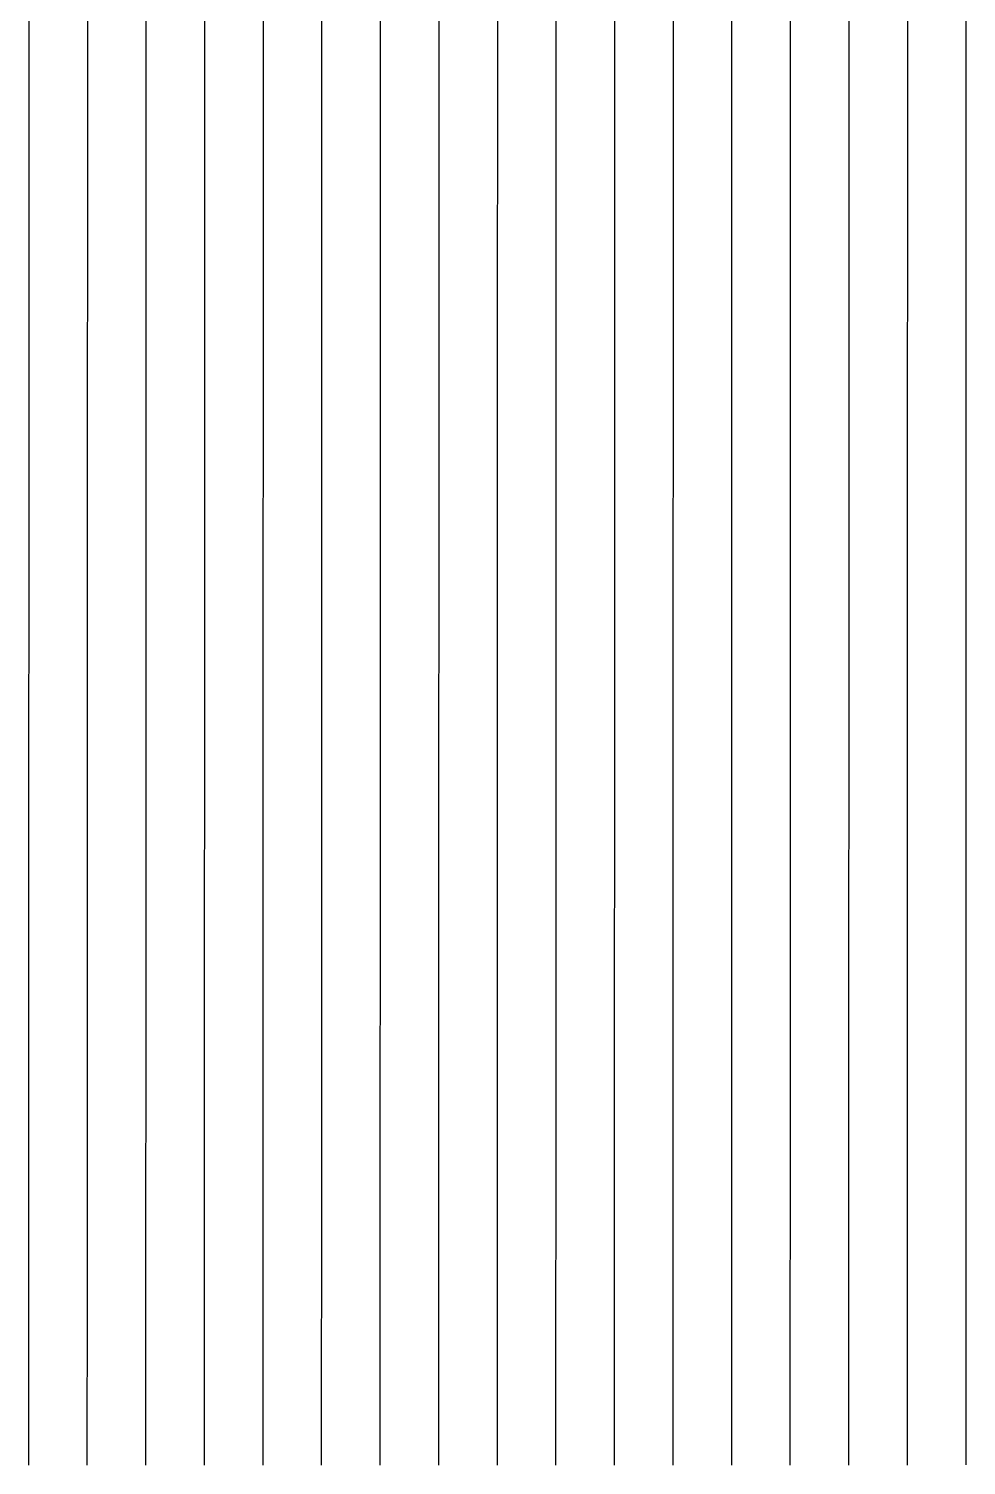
# Model space of a CAD drawing. Header units: metres. Extents: x -287 to 275, y -246 to 245.
# Drawn here: x 110.1 to 190.1, y -245.1 to -122.5 of the extents above; entities that cross this region are included whole.
import ezdxf

# ---------------------------------------------------------------- set-up
doc = ezdxf.new("R2010")
doc.units = ezdxf.units.M

msp = doc.modelspace()

# ---------------------------------------------------------------- linework, layer by layer
for p, q in [((110.17944, -125.02707, -692.8124), (110.1803, -120.02475, -692.8123)), ((115.1759, -125.02615, -692.8127), (115.1767, -120.023895, -692.8126)), ((120.172424, -125.0253, -692.8129), (120.17322, -120.02313, -692.81287)), ((125.16907, -125.024506, -692.8132), (125.16986, -120.02237, -692.8131)), ((130.16583, -125.02371, -692.8134), (130.16656, -120.02164, -692.81335)), ((135.16272, -125.02298, -692.8136), (135.16339, -120.020966, -692.8136)), ((140.15967, -125.02225, -692.81384), (140.16034, -120.020294, -692.8138)), ((145.15668, -125.021576, -692.814), (145.15735, -120.019684, -692.814)), ((150.15381, -125.020935, -692.8142), (150.15442, -120.01907, -692.8142)), ((155.151, -125.02026, -692.8144), (155.15161, -120.01849, -692.8144)), ((160.14832, -125.01965, -692.8146), (160.14886, -120.017944, -692.8146)), ((165.14569, -125.019104, -692.81476), (165.14624, -120.017426, -692.81476)), ((170.14313, -125.018524, -692.81494), (170.14362, -120.01691, -692.81494)), ((175.14069, -125.017975, -692.8151), (175.14117, -120.01642, -692.81506)), ((180.13824, -125.017456, -692.81525), (180.13873, -120.01593, -692.81525)), ((185.13586, -125.017, -692.81537), (185.13635, -120.01547, -692.81537)), ((190.1336, -125.01651, -692.81555), (190.13403, -120.015045, -692.8155)), ((110.17847, -130.02939, -692.81244), (110.17944, -125.02707, -692.8124)), ((115.17493, -130.02838, -692.8127), (115.1759, -125.02615, -692.8127)), ((120.17157, -130.0275, -692.8129), (120.172424, -125.0253, -692.8129)), ((125.168274, -130.02658, -692.8132), (125.16907, -125.024506, -692.8132)), ((130.16504, -130.02576, -692.8134), (130.16583, -125.02371, -692.8134)), ((135.16193, -130.02493, -692.81366), (135.16272, -125.02298, -692.8136)), ((140.15887, -130.02417, -692.81384), (140.15967, -125.02225, -692.81384)), ((145.15594, -130.0234, -692.8141), (145.15668, -125.021576, -692.814)), ((150.15314, -130.02274, -692.8143), (150.15381, -125.020935, -692.8142)), ((155.15033, -130.02203, -692.81445), (155.151, -125.02026, -692.8144)), ((160.1477, -130.0214, -692.81464), (160.14832, -125.01965, -692.8146)), ((165.14508, -130.02075, -692.8148), (165.14569, -125.019104, -692.81476)), ((170.14258, -130.02014, -692.81494), (170.14313, -125.018524, -692.81494)), ((175.14014, -130.01959, -692.8151), (175.14069, -125.017975, -692.8151)), ((180.1377, -130.01901, -692.81525), (180.13824, -125.017456, -692.81525)), ((185.13538, -130.01846, -692.8154), (185.13586, -125.017, -692.81537)), ((190.13312, -130.01797, -692.81555), (190.1336, -125.01651, -692.81555)), ((110.17743, -135.03162, -692.8125), (110.17847, -130.02939, -692.81244)), ((115.17395, -135.03058, -692.81274), (115.17493, -130.02838, -692.8127)), ((120.170654, -135.0296, -692.813), (120.17157, -130.0275, -692.8129)), ((125.16736, -135.02869, -692.81323), (125.168274, -130.02658, -692.8132)), ((130.16418, -135.02777, -692.8135), (130.16504, -130.02576, -692.8134)), ((135.16113, -135.02689, -692.81366), (135.16193, -130.02493, -692.81366)), ((140.15814, -135.02606, -692.8139), (140.15887, -130.02417, -692.81384)), ((145.15521, -135.02527, -692.8141), (145.15594, -130.0234, -692.8141)), ((150.1524, -135.0245, -692.8143), (150.15314, -130.02274, -692.8143)), ((155.14966, -135.02377, -692.81445), (155.15033, -130.02203, -692.81445)), ((160.14703, -135.02307, -692.81464), (160.1477, -130.0214, -692.81464)), ((165.14447, -135.0224, -692.8148), (165.14508, -130.02075, -692.8148)), ((170.14197, -135.02176, -692.815), (170.14258, -130.02014, -692.81494)), ((175.13953, -135.02112, -692.8151), (175.14014, -130.01959, -692.8151)), ((180.13715, -135.02054, -692.8153), (180.1377, -130.01901, -692.81525)), ((185.13489, -135.01996, -692.8154), (185.13538, -130.01846, -692.8154)), ((190.13263, -135.01941, -692.81555), (190.13312, -130.01797, -692.81555)), ((110.17633, -140.03384, -692.8125), (110.17743, -135.03162, -692.8125)), ((115.17297, -140.03275, -692.8128), (115.17395, -135.03058, -692.81274)), ((120.16962, -140.03171, -692.81305), (120.170654, -135.0296, -692.813)), ((125.16638, -140.0307, -692.8133), (125.16736, -135.02869, -692.81323)), ((130.16327, -140.02975, -692.8135), (130.16418, -135.02777, -692.8135)), ((135.16022, -140.02881, -692.8137), (135.16113, -135.02689, -692.81366)), ((140.15723, -140.02792, -692.8139), (140.15814, -135.02606, -692.8139)), ((145.15442, -140.02707, -692.81415), (145.15521, -135.02527, -692.8141)), ((150.15161, -140.02628, -692.81433), (150.1524, -135.0245, -692.8143)), ((155.14899, -140.02548, -692.8145), (155.14966, -135.02377, -692.81445)), ((160.1463, -140.02475, -692.8147), (160.14703, -135.02307, -692.81464)), ((165.14374, -140.02402, -692.8148), (165.14447, -135.0224, -692.8148)), ((170.1413, -140.02335, -692.815), (170.14197, -135.02176, -692.815)), ((175.13892, -140.02264, -692.8152), (175.13953, -135.02112, -692.8151)), ((180.1366, -140.02203, -692.8153), (180.13715, -135.02054, -692.8153)), ((185.13422, -140.02142, -692.8154), (185.13489, -135.01996, -692.8154)), ((190.13208, -140.02084, -692.8156), (190.13263, -135.01941, -692.81555)), ((110.17523, -145.03603, -692.81256), (110.17633, -140.03384, -692.8125)), ((115.171875, -145.03487, -692.8128), (115.17297, -140.03275, -692.8128)), ((120.16858, -145.03375, -692.8131), (120.16962, -140.03171, -692.81305)), ((125.165405, -145.03268, -692.8133), (125.16638, -140.0307, -692.8133)), ((130.1623, -145.03168, -692.81354), (130.16327, -140.02975, -692.8135)), ((135.1593, -145.03069, -692.8138), (135.16022, -140.02881, -692.8137)), ((140.15637, -145.02975, -692.81396), (140.15723, -140.02792, -692.8139)), ((145.15356, -145.02885, -692.81415), (145.15442, -140.02707, -692.81415)), ((150.15082, -145.028, -692.81433), (150.15161, -140.02628, -692.81433)), ((155.1482, -145.02718, -692.8145), (155.14899, -140.02548, -692.8145)), ((160.14557, -145.02638, -692.8147), (160.1463, -140.02475, -692.8147)), ((165.143, -145.02562, -692.8149), (165.14374, -140.02402, -692.8148)), ((170.14056, -145.02487, -692.81506), (170.1413, -140.02335, -692.815)), ((175.13824, -145.02417, -692.8152), (175.13892, -140.02264, -692.8152)), ((180.13593, -145.0235, -692.8153), (180.1366, -140.02203, -692.8153)), ((185.13367, -145.02284, -692.8155), (185.13422, -140.02142, -692.8154)), ((190.13147, -145.02222, -692.8156), (190.13208, -140.02084, -692.8156)), ((110.17401, -150.03815, -692.8126), (110.17523, -145.03603, -692.81256)), ((115.170715, -150.03694, -692.81287), (115.171875, -145.03487, -692.8128)), ((120.16742, -150.03577, -692.8131), (120.16858, -145.03375, -692.8131)), ((125.16431, -150.03464, -692.81335), (125.165405, -145.03268, -692.8133)), ((130.16125, -150.03357, -692.8136), (130.1623, -145.03168, -692.81354)), ((135.15833, -150.03255, -692.8138), (135.1593, -145.03069, -692.8138)), ((140.1554, -150.03156, -692.814), (140.15637, -145.02975, -692.81396)), ((145.15271, -150.03061, -692.8142), (145.15356, -145.02885, -692.81415)), ((150.1499, -150.0297, -692.8144), (150.15082, -145.028, -692.81433)), ((155.14734, -150.02882, -692.8146), (155.1482, -145.02718, -692.8145)), ((160.14478, -150.028, -692.81476), (160.14557, -145.02638, -692.8147)), ((165.14227, -150.02719, -692.8149), (165.143, -145.02562, -692.8149)), ((170.1399, -150.02641, -692.81506), (170.14056, -145.02487, -692.81506)), ((175.13751, -150.02567, -692.8152), (175.13824, -145.02417, -692.8152)), ((180.13525, -150.02495, -692.81537), (180.13593, -145.0235, -692.8153)), ((185.133, -150.02426, -692.8155), (185.13367, -145.02284, -692.8155)), ((190.13086, -150.0236, -692.8156), (190.13147, -145.02222, -692.8156)), ((110.17273, -155.04024, -692.8127), (110.17401, -150.03815, -692.8126)), ((115.169495, -155.03897, -692.8129), (115.170715, -150.03694, -692.81287)), ((120.16626, -155.03773, -692.8132), (120.16742, -150.03577, -692.8131)), ((125.16321, -155.03658, -692.8134), (125.16431, -150.03464, -692.81335)), ((130.16016, -155.03545, -692.81366), (130.16125, -150.03357, -692.8136)), ((135.15729, -155.03435, -692.81384), (135.15833, -150.03255, -692.8138)), ((140.15448, -155.03333, -692.814), (140.1554, -150.03156, -692.814)), ((145.15167, -155.03233, -692.8142), (145.15271, -150.03061, -692.8142)), ((150.14905, -155.03137, -692.81445), (150.1499, -150.0297, -692.8144)), ((155.14642, -155.03046, -692.8146), (155.14734, -150.02882, -692.8146)), ((160.14392, -155.02957, -692.81476), (160.14478, -150.028, -692.81476)), ((165.14148, -155.02873, -692.81494), (165.14227, -150.02719, -692.8149)), ((170.1391, -155.02791, -692.81506), (170.1399, -150.02641, -692.81506)), ((175.13678, -155.02713, -692.81525), (175.13751, -150.02567, -692.8152)), ((180.13452, -155.02637, -692.81537), (180.13525, -150.02495, -692.81537)), ((185.13232, -155.02565, -692.81555), (185.133, -150.02426, -692.8155)), ((190.13013, -155.02495, -692.8157), (190.13086, -150.0236, -692.8156)), ((110.17139, -160.0423, -692.81274), (110.17273, -155.04024, -692.8127)), ((115.16815, -160.04095, -692.813), (115.169495, -155.03897, -692.8129)), ((120.1651, -160.03967, -692.81323), (120.16626, -155.03773, -692.8132)), ((125.16199, -160.03845, -692.8135), (125.16321, -155.03658, -692.8134)), ((130.15906, -160.03726, -692.81366), (130.16016, -155.03545, -692.81366)), ((135.15625, -160.03613, -692.8139), (135.15729, -155.03435, -692.81384)), ((140.15344, -160.03505, -692.8141), (140.15448, -155.03333, -692.814)), ((145.1507, -160.03401, -692.8143), (145.15167, -155.03233, -692.8142)), ((150.14813, -160.033, -692.81445), (150.14905, -155.03137, -692.81445)), ((155.14557, -160.03206, -692.81464), (155.14642, -155.03046, -692.8146)), ((160.143, -160.03114, -692.8148), (160.14392, -155.02957, -692.81476)), ((165.14062, -160.03024, -692.81494), (165.14148, -155.02873, -692.81494)), ((170.1383, -160.02939, -692.8151), (170.1391, -155.02791, -692.81506)), ((175.13593, -160.02856, -692.81525), (175.13678, -155.02713, -692.81525)), ((180.13373, -160.02779, -692.8154), (180.13452, -155.02637, -692.81537)), ((185.13159, -160.02702, -692.81555), (185.13232, -155.02565, -692.81555)), ((190.12946, -160.02629, -692.8157), (190.13013, -155.02495, -692.8157)), ((110.170044, -165.04428, -692.8128), (110.17139, -160.0423, -692.81274)), ((115.16681, -165.0429, -692.81305), (115.16815, -160.04095, -692.813)), ((120.16376, -165.04156, -692.8133), (120.1651, -160.03967, -692.81323)), ((125.16077, -165.04028, -692.81354), (125.16199, -160.03845, -692.8135)), ((130.1579, -165.03906, -692.8137), (130.15906, -160.03726, -692.81366)), ((135.15509, -165.03789, -692.81396), (135.15625, -160.03613, -692.8139)), ((140.15234, -165.03674, -692.81415), (140.15344, -160.03505, -692.8141)), ((145.14966, -165.03566, -692.81433), (145.1507, -160.03401, -692.8143)), ((150.14703, -165.03462, -692.8145), (150.14813, -160.033, -692.81445)), ((155.14453, -165.03362, -692.8147), (155.14557, -160.03206, -692.81464)), ((160.14209, -165.03265, -692.8148), (160.143, -160.03114, -692.8148)), ((165.13977, -165.03174, -692.815), (165.14062, -160.03024, -692.81494)), ((170.13739, -165.03084, -692.8152), (170.1383, -160.02939, -692.8151)), ((175.13513, -165.03, -692.8153), (175.13593, -160.02856, -692.81525)), ((180.13293, -165.02916, -692.8154), (180.13373, -160.02779, -692.8154)), ((185.1308, -165.02837, -692.81555), (185.13159, -160.02702, -692.81555)), ((190.12872, -165.0276, -692.81573), (190.12946, -160.02629, -692.8157)), ((110.16852, -170.04622, -692.81287), (110.170044, -165.04428, -692.8128)), ((115.165405, -170.04478, -692.8131), (115.16681, -165.0429, -692.81305)), ((120.162415, -170.0434, -692.81335), (120.16376, -165.04156, -692.8133)), ((125.159546, -170.04208, -692.8136), (125.16077, -165.04028, -692.81354)), ((130.15668, -170.0408, -692.8138), (130.1579, -165.03906, -692.8137)), ((135.15393, -170.03957, -692.81396), (135.15509, -165.03789, -692.81396)), ((140.15125, -170.0384, -692.8142), (140.15234, -165.03674, -692.81415)), ((145.14856, -170.0373, -692.8144), (145.14966, -165.03566, -692.81433)), ((150.14606, -170.0362, -692.8145), (150.14703, -165.03462, -692.8145)), ((155.14355, -170.03516, -692.8147), (155.14453, -165.03362, -692.8147)), ((160.14117, -170.03416, -692.8149), (160.14209, -165.03265, -692.8148)), ((165.13885, -170.0332, -692.81506), (165.13977, -165.03174, -692.815)), ((170.13654, -170.03227, -692.8152), (170.13739, -165.03084, -692.8152)), ((175.13428, -170.03137, -692.8153), (175.13513, -165.03, -692.8153)), ((180.13208, -170.03052, -692.8155), (180.13293, -165.02916, -692.8154)), ((185.13, -170.02968, -692.8156), (185.1308, -165.02837, -692.81555)), ((190.12793, -170.0289, -692.81573), (190.12872, -165.0276, -692.81573)), ((110.16705, -175.04813, -692.8129), (110.16852, -170.04622, -692.81287)), ((115.164, -175.04663, -692.8132), (115.165405, -170.04478, -692.8131)), ((120.16107, -175.04518, -692.8134), (120.162415, -170.0434, -692.81335)), ((125.1582, -175.04382, -692.8136), (125.159546, -170.04208, -692.8136)), ((130.1554, -175.0425, -692.81384), (130.15668, -170.0408, -692.8138)), ((135.15271, -175.04123, -692.814), (135.15393, -170.03957, -692.81396)), ((140.15002, -175.04002, -692.8142), (140.15125, -170.0384, -692.8142)), ((145.14746, -175.03885, -692.8144), (145.14856, -170.0373, -692.8144)), ((150.14496, -175.03773, -692.8146), (150.14606, -170.0362, -692.8145)), ((155.14252, -175.03667, -692.81476), (155.14355, -170.03516, -692.8147)), ((160.14014, -175.03563, -692.81494), (160.14117, -170.03416, -692.8149)), ((165.13788, -175.03462, -692.81506), (165.13885, -170.0332, -692.81506)), ((170.13556, -175.03366, -692.81525), (170.13654, -170.03227, -692.8152)), ((175.13336, -175.03275, -692.81537), (175.13428, -170.03137, -692.8153)), ((180.13123, -175.03186, -692.8155), (180.13208, -170.03052, -692.8155)), ((185.12915, -175.03099, -692.8156), (185.13, -170.02968, -692.8156)), ((190.12714, -175.03017, -692.8158), (190.12793, -170.0289, -692.81573)), ((110.16547, -180.04996, -692.813), (110.16705, -175.04813, -692.8129)), ((115.16254, -180.04842, -692.81323), (115.164, -175.04663, -692.8132)), ((120.15967, -180.04695, -692.8135), (120.16107, -175.04518, -692.8134)), ((125.1568, -180.04552, -692.81366), (125.1582, -175.04382, -692.8136)), ((130.15411, -180.04416, -692.8139), (130.1554, -175.0425, -692.81384)), ((135.15137, -180.04286, -692.8141), (135.15271, -175.04123, -692.814)), ((140.14886, -180.04161, -692.8143), (140.15002, -175.04002, -692.8142)), ((145.1463, -180.04039, -692.81445), (145.14746, -175.03885, -692.8144)), ((150.14386, -180.03925, -692.81464), (150.14496, -175.03773, -692.8146)), ((155.14142, -180.03813, -692.8148), (155.14252, -175.03667, -692.81476)), ((160.13916, -180.03705, -692.81494), (160.14014, -175.03563, -692.81494)), ((165.13684, -180.03601, -692.8151), (165.13788, -175.03462, -692.81506)), ((170.13464, -180.03502, -692.81525), (170.13556, -175.03366, -692.81525)), ((175.1325, -180.03407, -692.8154), (175.13336, -175.03275, -692.81537)), ((180.13037, -180.03314, -692.81555), (180.13123, -175.03186, -692.8155)), ((185.1283, -180.03226, -692.8157), (185.12915, -175.03099, -692.8156)), ((190.12634, -180.0314, -692.8158), (190.12714, -175.03017, -692.8158)), ((110.16394, -185.05174, -692.8131), (110.16547, -180.04996, -692.813)), ((115.16101, -185.05016, -692.8133), (115.16254, -180.04842, -692.81323)), ((120.1582, -185.04863, -692.81354), (120.15967, -180.04695, -692.8135)), ((125.15546, -185.04718, -692.8137), (125.1568, -180.04552, -692.81366)), ((130.15277, -185.04578, -692.81396), (130.15411, -180.04416, -692.8139)), ((135.15009, -185.04443, -692.81415), (135.15137, -180.04286, -692.8141)), ((140.14758, -185.04315, -692.81433), (140.14886, -180.04161, -692.8143)), ((145.14508, -185.04192, -692.8145), (145.1463, -180.04039, -692.81445)), ((150.1427, -185.04071, -692.8147), (150.14386, -180.03925, -692.81464)), ((155.14032, -185.03955, -692.8148), (155.14142, -180.03813, -692.8148)), ((160.13806, -185.03845, -692.815), (160.13916, -180.03705, -692.81494)), ((165.1358, -185.03738, -692.8151), (165.13684, -180.03601, -692.8151)), ((170.13367, -185.03638, -692.8153), (170.13464, -180.03502, -692.81525)), ((175.13147, -185.03539, -692.8154), (175.1325, -180.03407, -692.8154)), ((180.1294, -185.03442, -692.81555), (180.13037, -180.03314, -692.81555)), ((185.12744, -185.03351, -692.8157), (185.1283, -180.03226, -692.8157)), ((190.12543, -185.03262, -692.81586), (190.12634, -180.0314, -692.8158)), ((165.13477, -190.03871, -692.8152), (165.1358, -185.03738, -692.8151)), ((170.13263, -190.03766, -692.8153), (170.13367, -185.03638, -692.8153)), ((175.13055, -190.03665, -692.8155), (175.13147, -185.03539, -692.8154)), ((180.12848, -190.03568, -692.8156), (180.1294, -185.03442, -692.81555)), ((185.12653, -190.03473, -692.81573), (185.12744, -185.03351, -692.8157)), ((190.12457, -190.03381, -692.81586), (190.12543, -185.03262, -692.81586)), ((110.16229, -190.05347, -692.8132), (110.16394, -185.05174, -692.8131)), ((115.159424, -190.05185, -692.81335), (115.16101, -185.05016, -692.8133)), ((120.15662, -190.05028, -692.8136), (120.1582, -185.04863, -692.81354)), ((125.15399, -190.04878, -692.8138), (125.15546, -185.04718, -692.8137)), ((130.15137, -190.04735, -692.814), (130.15277, -185.04578, -692.81396)), ((135.1488, -190.04596, -692.8142), (135.15009, -185.04443, -692.81415)), ((140.1463, -190.04465, -692.8144), (140.14758, -185.04315, -692.81433)), ((145.14386, -190.04337, -692.8146), (145.14508, -185.04192, -692.8145)), ((150.14154, -190.04214, -692.8147), (150.1427, -185.04071, -692.8147)), ((155.13922, -190.04095, -692.8149), (155.14032, -185.03955, -692.8148)), ((160.13696, -190.03983, -692.81506), (160.13806, -185.03845, -692.815)), ((110.160645, -195.05513, -692.81323), (110.16229, -190.05347, -692.8132)), ((115.15784, -195.05347, -692.8135), (115.159424, -190.05185, -692.81335)), ((120.15509, -195.05188, -692.81366), (120.15662, -190.05028, -692.8136)), ((125.152466, -195.05035, -692.81384), (125.15399, -190.04878, -692.8138)), ((130.14996, -195.04887, -692.8141), (130.15137, -190.04735, -692.814)), ((135.1474, -195.04747, -692.8143), (135.1488, -190.04596, -692.8142)), ((140.14496, -195.0461, -692.81445), (140.1463, -190.04465, -692.8144)), ((145.14258, -195.04478, -692.81464), (145.14386, -190.04337, -692.8146)), ((150.14032, -195.04352, -692.81476), (150.14154, -190.04214, -692.8147)), ((155.138, -195.04231, -692.81494), (155.13922, -190.04095, -692.8149)), ((160.1358, -195.04115, -692.81506), (160.13696, -190.03983, -692.81506)), ((165.13367, -195.04002, -692.81525), (165.13477, -190.03871, -692.8152)), ((170.13159, -195.03894, -692.81537), (170.13263, -190.03766, -692.8153)), ((175.12952, -195.03789, -692.8155), (175.13055, -190.03665, -692.8155)), ((180.1275, -195.03688, -692.8157), (180.12848, -190.03568, -692.8156)), ((185.12555, -195.03592, -692.8158), (185.12653, -190.03473, -692.81573)), ((190.12366, -195.03497, -692.8159), (190.12457, -190.03381, -692.81586)), ((110.158875, -200.05675, -692.8133), (110.160645, -195.05513, -692.81323)), ((115.15619, -200.05505, -692.81354), (115.15784, -195.05347, -692.8135)), ((120.153564, -200.05344, -692.8137), (120.15509, -195.05188, -692.81366)), ((125.151, -200.05186, -692.81396), (125.152466, -195.05035, -692.81384)), ((130.1485, -200.05035, -692.81415), (130.14996, -195.04887, -692.8141)), ((135.146, -200.0489, -692.81433), (135.1474, -195.04747, -692.8143)), ((140.14362, -200.04752, -692.8145), (140.14496, -195.0461, -692.81445)), ((145.1413, -200.04617, -692.81464), (145.14258, -195.04478, -692.81464)), ((150.13904, -200.04488, -692.8148), (150.14032, -195.04352, -692.81476)), ((155.13684, -200.04362, -692.815), (155.138, -195.04231, -692.81494)), ((160.13464, -200.04243, -692.8151), (160.1358, -195.04115, -692.81506)), ((165.13257, -200.04129, -692.8153), (165.13367, -195.04002, -692.81525)), ((170.1305, -200.04018, -692.8154), (170.13159, -195.03894, -692.81537)), ((175.12854, -200.03911, -692.81555), (175.12952, -195.03789, -692.8155)), ((180.12653, -200.03807, -692.8157), (180.1275, -195.03688, -692.8157)), ((185.12457, -200.03706, -692.8158), (185.12555, -195.03592, -692.8158)), ((190.12274, -200.03612, -692.8159), (190.12366, -195.03497, -692.8159)), ((110.157104, -205.0583, -692.81335), (110.158875, -200.05675, -692.8133)), ((115.15448, -205.05656, -692.8136), (115.15619, -200.05505, -692.81354)), ((120.15198, -205.05492, -692.8138), (120.153564, -200.05344, -692.8137)), ((125.149414, -205.05331, -692.814), (125.151, -200.05186, -692.81396)), ((130.14691, -205.05179, -692.8142), (130.1485, -200.05035, -692.81415)), ((135.14459, -205.05031, -692.8144), (135.146, -200.0489, -692.81433)), ((140.14221, -205.04889, -692.8146), (140.14362, -200.04752, -692.8145)), ((145.13995, -205.04752, -692.8147), (145.1413, -200.04617, -692.81464)), ((150.13776, -205.0462, -692.8149), (150.13904, -200.04488, -692.8148)), ((155.13556, -205.04492, -692.815), (155.13684, -200.04362, -692.815)), ((160.13348, -205.0437, -692.8152), (160.13464, -200.04243, -692.8151)), ((165.13141, -205.04251, -692.8153), (165.13257, -200.04129, -692.8153)), ((170.1294, -205.04138, -692.8154), (170.1305, -200.04018, -692.8154)), ((175.12744, -205.0403, -692.8156), (175.12854, -200.03911, -692.81555)), ((180.12549, -205.03923, -692.81573), (180.12653, -200.03807, -692.8157)), ((185.1236, -205.03821, -692.81586), (185.12457, -200.03706, -692.8158)), ((190.12177, -205.03722, -692.816), (190.12274, -200.03612, -692.8159)), ((110.155334, -210.05981, -692.8135), (110.157104, -205.0583, -692.81335)), ((115.15283, -210.05804, -692.81366), (115.15448, -205.05656, -692.8136)), ((120.15027, -210.05635, -692.8139), (120.15198, -205.05492, -692.8138)), ((125.14783, -210.05473, -692.8141), (125.149414, -205.05331, -692.814)), ((130.14545, -210.05316, -692.8143), (130.14691, -205.05179, -692.8142)), ((135.14313, -210.05167, -692.81445), (135.14459, -205.05031, -692.8144)), ((140.14081, -210.05022, -692.8146), (140.14221, -205.04889, -692.8146)), ((145.13861, -210.04881, -692.81476), (145.13995, -205.04752, -692.8147)), ((150.13647, -210.04747, -692.81494), (150.13776, -205.0462, -692.8149)), ((155.13434, -210.04617, -692.81506), (155.13556, -205.04492, -692.815)), ((160.13226, -210.04492, -692.81525), (160.13348, -205.0437, -692.8152)), ((165.13019, -210.04372, -692.81537), (165.13141, -205.04251, -692.8153)), ((170.12823, -210.04256, -692.8155), (170.1294, -205.04138, -692.8154)), ((175.12634, -210.04144, -692.8156), (175.12744, -205.0403, -692.8156)), ((180.12445, -210.04034, -692.81573), (180.12549, -205.03923, -692.81573)), ((185.12262, -210.0393, -692.81586), (185.1236, -205.03821, -692.81586)), ((190.12079, -210.0383, -692.816), (190.12177, -205.03722, -692.816)), ((110.1535, -215.06125, -692.81354), (110.155334, -210.05981, -692.8135)), ((115.15106, -215.05945, -692.8137), (115.15283, -210.05804, -692.81366)), ((120.14862, -215.05774, -692.81396), (120.15027, -210.05635, -692.8139)), ((125.14624, -215.05609, -692.81415), (125.14783, -210.05473, -692.8141)), ((130.14386, -215.0545, -692.81433), (130.14545, -210.05316, -692.8143)), ((135.1416, -215.05296, -692.8145), (135.14313, -210.05167, -692.81445)), ((140.1394, -215.0515, -692.81464), (140.14081, -210.05022, -692.8146)), ((145.1372, -215.05006, -692.8148), (145.13861, -210.04881, -692.81476)), ((150.13513, -215.0487, -692.815), (150.13647, -210.04747, -692.81494)), ((155.133, -215.04738, -692.8151), (155.13434, -210.04617, -692.81506)), ((160.13104, -215.04611, -692.81525), (160.13226, -210.04492, -692.81525)), ((165.12903, -215.04488, -692.8154), (165.13019, -210.04372, -692.81537)), ((170.12714, -215.04369, -692.81555), (170.12823, -210.04256, -692.8155)), ((175.12524, -215.04256, -692.8157), (175.12634, -210.04144, -692.8156)), ((180.12335, -215.04144, -692.8158), (180.12445, -210.04034, -692.81573)), ((185.12158, -215.04039, -692.8159), (185.12262, -210.0393, -692.81586)), ((190.11981, -215.03935, -692.81604), (190.12079, -210.0383, -692.816)), ((110.15173, -220.06262, -692.8136), (110.1535, -215.06125, -692.81354)), ((115.14929, -220.06082, -692.81384), (115.15106, -215.05945, -692.8137)), ((120.14691, -220.05907, -692.814), (120.14862, -215.05774, -692.81396)), ((125.14459, -220.05739, -692.8142), (125.14624, -215.05609, -692.81415)), ((130.14227, -220.05577, -692.8144), (130.14386, -215.0545, -692.81433)), ((135.14014, -220.05421, -692.8146), (135.1416, -215.05296, -692.8145)), ((140.13794, -220.05272, -692.8147), (140.1394, -215.0515, -692.81464)), ((145.1358, -220.05128, -692.8149), (145.1372, -215.05006, -692.8148)), ((150.13379, -220.0499, -692.81506), (150.13513, -215.0487, -692.815)), ((155.13177, -220.04855, -692.8152), (155.133, -215.04738, -692.8151)), ((160.12976, -220.04724, -692.8153), (160.13104, -215.04611, -692.81525)), ((165.1278, -220.046, -692.8154), (165.12903, -215.04488, -692.8154)), ((170.12598, -220.0448, -692.8156), (170.12714, -215.04369, -692.81555)), ((175.12408, -220.04362, -692.81573), (175.12524, -215.04256, -692.8157)), ((180.12225, -220.04251, -692.81586), (180.12335, -215.04144, -692.8158)), ((185.12054, -220.04143, -692.816), (185.12158, -215.04039, -692.8159)), ((190.11877, -220.04037, -692.81604), (190.11981, -215.03935, -692.81604)), ((110.14984, -225.06395, -692.8137), (110.15173, -220.06262, -692.8136)), ((115.14746, -225.06212, -692.8139), (115.14929, -220.06082, -692.81384)), ((120.1452, -225.06036, -692.8141), (120.14691, -220.05907, -692.814)), ((125.142944, -225.05865, -692.8143), (125.14459, -220.05739, -692.8142)), ((130.14069, -225.05702, -692.81445), (130.14227, -220.05577, -692.8144)), ((135.13855, -225.05544, -692.81464), (135.14014, -220.05421, -692.8146)), ((140.13641, -225.05392, -692.81476), (140.13794, -220.05272, -692.8147)), ((145.13434, -225.05246, -692.81494), (145.1358, -220.05128, -692.8149)), ((150.13239, -225.05104, -692.81506), (150.13379, -220.0499, -692.81506)), ((155.13037, -225.04968, -692.81525), (155.13177, -220.04855, -692.8152)), ((160.12848, -225.04837, -692.81537), (160.12976, -220.04724, -692.8153)), ((165.12659, -225.04709, -692.8155), (165.1278, -220.046, -692.8154)), ((170.1247, -225.04587, -692.8156), (170.12598, -220.0448, -692.8156)), ((175.12292, -225.0447, -692.81573), (175.12408, -220.04362, -692.81573)), ((180.12115, -225.04355, -692.81586), (180.12225, -220.04251, -692.81586)), ((185.11945, -225.04245, -692.816), (185.12054, -220.04143, -692.816)), ((190.11774, -225.04138, -692.8161), (190.11877, -220.04037, -692.81604)), ((110.14801, -230.06523, -692.8138), (110.14984, -225.06395, -692.8137)), ((115.14569, -230.06337, -692.81396), (115.14746, -225.06212, -692.8139)), ((120.14343, -230.06158, -692.81415), (120.1452, -225.06036, -692.8141)), ((125.141235, -230.05986, -692.81433), (125.142944, -225.05865, -692.8143)), ((130.13916, -230.05821, -692.8145), (130.14069, -225.05702, -692.81445)), ((135.13702, -230.05661, -692.8147), (135.13855, -225.05544, -692.81464)), ((140.13495, -230.05507, -692.8148), (140.13641, -225.05392, -692.81476)), ((145.13293, -230.05359, -692.815), (145.13434, -225.05246, -692.81494)), ((150.13098, -230.05215, -692.8151), (150.13239, -225.05104, -692.81506)), ((155.12909, -230.05077, -692.8153), (155.13037, -225.04968, -692.81525)), ((160.1272, -230.04944, -692.8154), (160.12848, -225.04837, -692.81537)), ((165.12537, -230.04814, -692.81555), (165.12659, -225.04709, -692.8155)), ((170.12354, -230.0469, -692.8157), (170.1247, -225.04587, -692.8156)), ((175.12177, -230.0457, -692.8158), (175.12292, -225.0447, -692.81573)), ((180.12006, -230.04454, -692.8159), (180.12115, -225.04355, -692.81586)), ((185.11829, -230.04343, -692.81604), (185.11945, -225.04245, -692.816)), ((190.11664, -230.04234, -692.81616), (190.11774, -225.04138, -692.8161)), ((110.14612, -235.06642, -692.8139), (110.14801, -230.06523, -692.8138)), ((115.14386, -235.06456, -692.8141), (115.14569, -230.06337, -692.81396)), ((120.14166, -235.06274, -692.8143), (120.14343, -230.06158, -692.81415)), ((125.13959, -235.061, -692.8144), (125.141235, -230.05986, -692.81433)), ((130.13751, -235.05934, -692.8146), (130.13916, -230.05821, -692.8145)), ((135.13544, -235.05772, -692.81476), (135.13702, -230.05661, -692.8147)), ((140.13348, -235.05617, -692.8149), (140.13495, -230.05507, -692.8148)), ((145.13147, -235.05467, -692.81506), (145.13293, -230.05359, -692.815)), ((150.12958, -235.0532, -692.8152), (150.13098, -230.05215, -692.8151)), ((155.12769, -235.05182, -692.81537), (155.12909, -230.05077, -692.8153)), ((160.12585, -235.05048, -692.8155), (160.1272, -230.04944, -692.8154)), ((165.12402, -235.04916, -692.8156), (165.12537, -230.04814, -692.81555)), ((170.12231, -235.04791, -692.81573), (170.12354, -230.0469, -692.8157)), ((175.12054, -235.04668, -692.81586), (175.12177, -230.0457, -692.8158)), ((180.11884, -235.0455, -692.816), (180.12006, -230.04454, -692.8159)), ((185.11719, -235.04437, -692.8161), (185.11829, -230.04343, -692.81604)), ((190.1156, -235.04327, -692.81616), (190.11664, -230.04234, -692.81616)), ((110.144165, -240.06758, -692.81396), (110.14612, -235.06642, -692.8139)), ((115.14203, -240.06569, -692.81415), (115.14386, -235.06456, -692.8141)), ((120.13989, -240.06387, -692.81433), (120.14166, -235.06274, -692.8143)), ((125.13788, -240.06212, -692.8145), (125.13959, -235.061, -692.8144)), ((130.1358, -240.06042, -692.81464), (130.13751, -235.05934, -692.8146)), ((135.13379, -240.0588, -692.8148), (135.13544, -235.05772, -692.81476)), ((140.1319, -240.05724, -692.81494), (140.13348, -235.05617, -692.8149)), ((145.12994, -240.05571, -692.8151), (145.13147, -235.05467, -692.81506)), ((150.12811, -240.05426, -692.81525), (150.12958, -235.0532, -692.8152)), ((155.12634, -240.05283, -692.81537), (155.12769, -235.05182, -692.81537)), ((160.12457, -240.05147, -692.81555), (160.12585, -235.05048, -692.8155)), ((165.12274, -240.05014, -692.8157), (165.12402, -235.04916, -692.8156)), ((170.12103, -240.04886, -692.8158), (170.12231, -235.04791, -692.81573)), ((175.11938, -240.04764, -692.8159), (175.12054, -235.04668, -692.81586)), ((180.11774, -240.04643, -692.816), (180.11884, -235.0455, -692.816)), ((185.11609, -240.04529, -692.8161), (185.11719, -235.04437, -692.8161)), ((190.11456, -240.04417, -692.8162), (190.1156, -235.04327, -692.81616)), ((110.14221, -245.06866, -692.814), (110.144165, -240.06758, -692.81396)), ((115.14014, -245.06677, -692.8142), (115.14203, -240.06569, -692.81415)), ((120.13812, -245.06494, -692.8144), (120.13989, -240.06387, -692.81433)), ((125.13617, -245.06319, -692.8146), (125.13788, -240.06212, -692.8145)), ((130.13416, -245.06148, -692.8147), (130.1358, -240.06042, -692.81464)), ((135.1322, -245.05983, -692.8149), (135.13379, -240.0588, -692.8148)), ((140.13031, -245.05824, -692.815), (140.1319, -240.05724, -692.81494)), ((145.12848, -245.05672, -692.8152), (145.12994, -240.05571, -692.8151)), ((150.12665, -245.05522, -692.8153), (150.12811, -240.05426, -692.81525)), ((155.12488, -245.0538, -692.8154), (155.12634, -240.05283, -692.81537)), ((160.12317, -245.05243, -692.81555), (160.12457, -240.05147, -692.81555)), ((165.12146, -245.0511, -692.8157), (165.12274, -240.05014, -692.8157)), ((170.11975, -245.0498, -692.8158), (170.12103, -240.04886, -692.8158)), ((175.11816, -245.04855, -692.8159), (175.11938, -240.04764, -692.8159)), ((180.11652, -245.04735, -692.81604), (180.11774, -240.04643, -692.816)), ((185.11499, -245.04619, -692.81616), (185.11609, -240.04529, -692.8161)), ((190.1134, -245.04506, -692.8163), (190.11456, -240.04417, -692.8162))]:
    msp.add_line(p, q)

doc.saveas('drawing.dxf')
